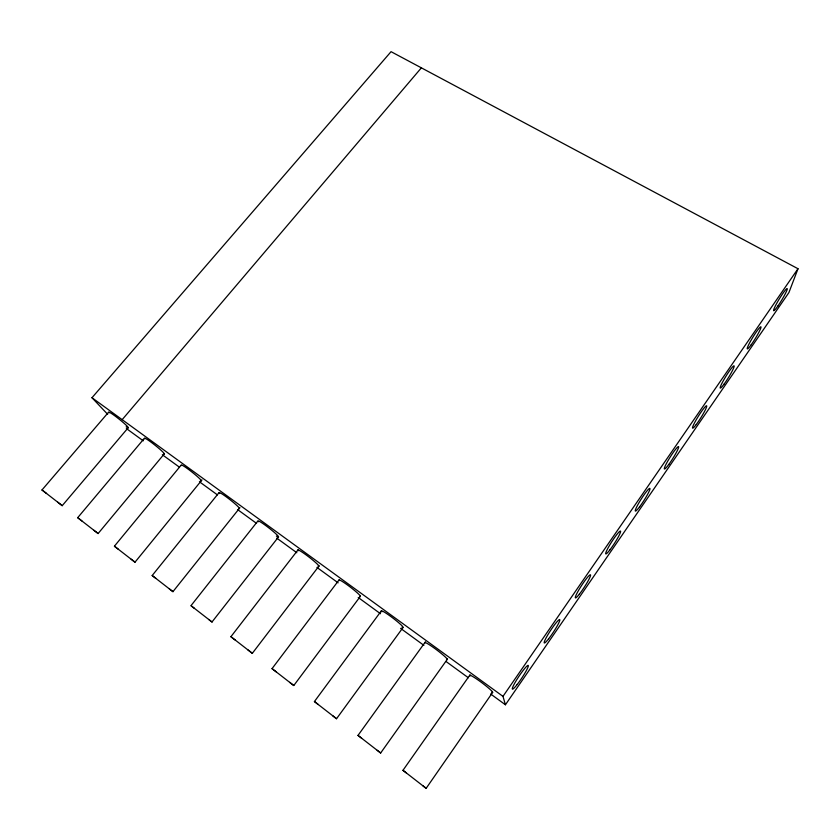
<?xml version="1.0" encoding="UTF-8"?>
<svg xmlns="http://www.w3.org/2000/svg" width="840" height="840" viewBox="0 0 840 840"><rect width="100%" height="100%" fill="white"/><g stroke="black" fill="none" stroke-linecap="round" stroke-linejoin="round"><path stroke-width="1.26" d="M107.657 414.309L91.98 397.73L391.052 51.671L798 268.737L788.907 292.582L505.428 704.771L490.602 693.966M505.428 704.771L502.981 696.371L798 268.737M470.022 674.856L402.969 770.322L426.153 788.329L492.608 692.475M425.492 641.728L358.008 735.409L380.656 752.997L447.552 658.949M332.776 715.806L336.536 718.736L402.927 627.669M318.276 704.55L314.423 701.547L381.318 610.88M339.161 579.8L272.044 668.63L293.79 685.524L360.433 596.253M298.211 549.612L230.916 636.699L252.326 653.321L319.158 565.824M257.618 521.315L190.984 605.682L211.995 621.999L278.25 537.285M218.862 492.86L152.177 575.526L172.946 591.665L239.935 507.707M181.041 465.276L114.408 546.2L134.999 562.202L201.989 479.923M144.239 438.459L77.7 517.692L98.112 533.547L164.357 453.789M46.557 493.5L42 489.962L62.223 505.669L128.373 427.55M122.168 419.664L421.365 67.841M42 489.962L108.433 412.356M91.98 397.73L502.981 696.371M126.336 428.495L143.283 440.843M162.341 454.734L179.287 467.082M199.406 481.74L217.403 494.865M237.521 509.523L256.589 523.414M276.707 538.083L296.825 552.741M316.943 567.409L338.121 582.845M358.239 597.502L380.478 613.715M400.596 628.373L423.895 645.351M446.124 661.563L468.363 677.764M314.412 701.537L336.514 718.704M358.008 735.409L361.61 738.202M293.748 685.493L289.727 682.364M422.951 785.841L426.153 788.329M57.782 502.226L62.223 505.669M81.995 521.031L77.7 517.692M93.933 530.292L98.112 533.547M118.44 549.328L114.502 546.273M131.103 559.167L134.999 562.202M155.904 578.434L152.177 575.526M169.344 588.872L172.956 591.675M191.205 605.85L194.46 608.38M208.709 619.437L212.069 622.051M235.41 640.185L230.916 636.699M247.947 649.919L252.326 653.321M276.234 671.885L272.044 668.63M377.16 750.278L380.656 752.997M406.276 772.895L402.969 770.322M298.221 550.746A13.241 1.186 37.7 0 1 309.078 557.151A13.241 1.186 37.7 0 1 318.087 566.107M144.784 438.858A12.631 1.05 38.5 0 1 155.001 445.2A12.631 1.05 38.5 0 1 163.537 453.768M109.064 412.86A12.537 1.018 38.6 0 1 120.225 420.031A12.537 1.018 38.6 0 1 126.179 426.825M181.493 465.57A12.758 1.092 38.3 0 1 192.297 472.322A12.758 1.092 38.3 0 1 200.413 480.606M258.373 521.745A13.052 1.155 37.9 0 1 268.495 527.646A13.052 1.155 37.9 0 1 277.935 536.875M277.263 536.571A13.052 1.155 37.9 0 1 276.381 536.077M339.234 580.587A13.461 1.218 37.5 0 1 350.007 586.887A13.461 1.218 37.5 0 1 359.982 596.4M219.639 493.553A12.894 1.124 38.1 0 1 229.068 498.971A12.894 1.124 38.1 0 1 238.907 508.463M381.875 611.867A13.713 1.26 37.3 0 1 393.026 618.167A13.713 1.26 37.3 0 1 401.93 627.154M424.925 642.957A13.997 1.281 37 0 1 437.336 650.391A13.997 1.281 37 0 1 446.492 659.379M470.022 676.022A14.312 1.312 36.8 0 1 482.129 682.941A14.312 1.312 36.8 0 1 491.726 692.307M609.893 549.896A13.577 1.575 -57.2 0 0 620.613 531.258A13.577 1.575 -57.2 0 0 608.937 546.378A13.577 1.575 -57.2 0 0 609.893 549.896M579.348 594.174A13.765 1.607 -56.9 0 0 590.583 575.075A13.765 1.607 -56.9 0 0 578.897 589.817A13.765 1.607 -56.9 0 0 579.348 594.174M639.671 506.709A13.419 1.533 -57.4 0 0 649.94 488.46A13.419 1.533 -57.4 0 0 638.327 503.874A13.419 1.533 -57.4 0 0 639.671 506.709M777.872 306.033A12.978 1.344 -58.6 0 0 787.206 288.614A12.978 1.344 -58.6 0 0 776.181 304.343A12.978 1.344 -58.6 0 0 777.872 306.033M724.059 384.153A13.094 1.418 -58.2 0 0 734.16 365.999A13.094 1.418 -58.2 0 0 723.282 380.772A13.094 1.418 -58.2 0 0 724.059 384.153M751.233 344.705A13.02 1.386 -58.4 0 0 760.988 326.875A13.02 1.386 -58.4 0 0 750.047 342.08A13.02 1.386 -58.4 0 0 751.233 344.705M696.224 424.536A13.178 1.46 -57.9 0 0 706.734 406.024A13.178 1.46 -57.9 0 0 695.94 420.273A13.178 1.46 -57.9 0 0 696.224 424.536M668.808 464.425A13.283 1.502 -57.7 0 0 678.605 446.639A13.283 1.502 -57.7 0 0 666.992 462.452A13.283 1.502 -57.7 0 0 668.808 464.425M548.635 638.799A13.986 1.638 -56.6 0 0 559.818 619.742A13.986 1.638 -56.6 0 0 547.596 635.24A13.986 1.638 -56.6 0 0 548.635 638.799M517.178 684.505A14.238 1.67 -56.3 0 0 528.308 665.49A14.238 1.67 -56.3 0 0 515.519 681.775A14.238 1.67 -56.3 0 0 517.178 684.505"/></g></svg>
